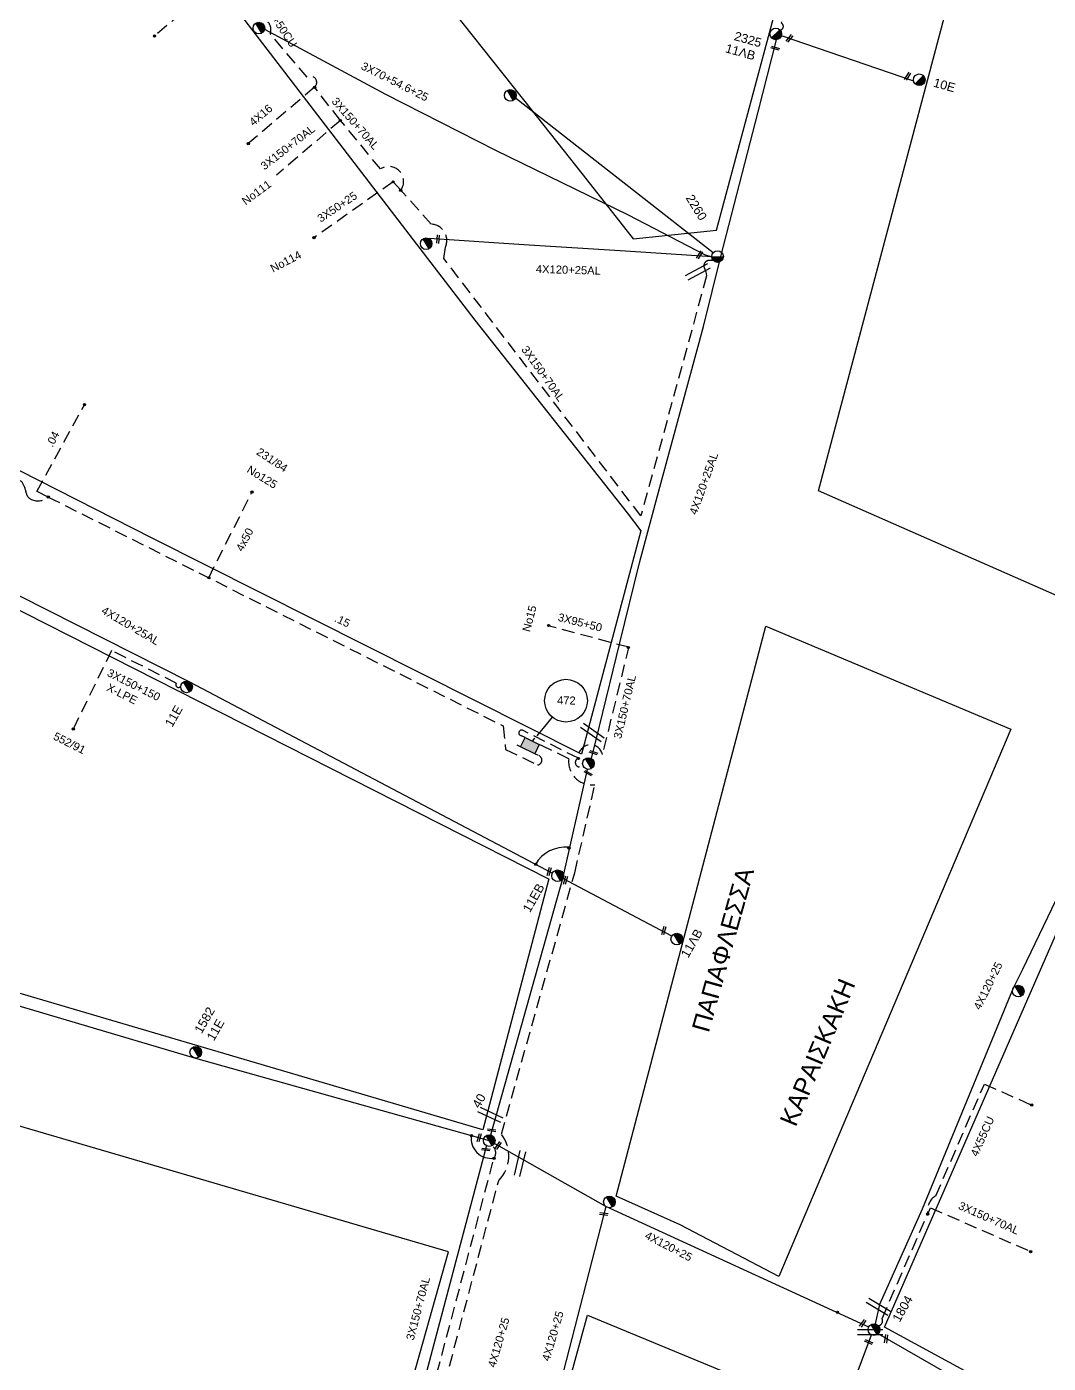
# Model space of a CAD drawing. Header units: millimetres. Extents: x 2662 to 4998, y 438 to 1235.
# Drawn here: x 4490.6 to 4594.4, y 788.8 to 924.7 of the extents above; entities that cross this region are included whole.
import ezdxf

# ---------------------------------------------------------------- set-up
doc = ezdxf.new("R2010")
doc.units = ezdxf.units.MM
doc.linetypes.add('DASHED', pattern=[19.05, 12.7, -6.35])
for name, color, linetype in [('Link Box 4 Διευθύνσεων', 7, 'Continuous'), ('Άγνωστα', 7, 'Continuous'), ('Γυμνά εναέρια ΧΤ (3Φ)   4x16CU', 7, 'Continuous'), ('Γυμνά εναέρια ΧΤ και ΦΟΠ (3Φ)   4x50+16AL', 7, 'Continuous'), ('Εναέρια παροχή ΧΤ 4x16', 7, 'SYN_LINE'), ('Επιγραφές - Σχήματα', 7, 'Continuous'), ('Καλώδια ΧΤ   3x150+50CU', 7, 'DASHED'), ('Καλώδια ΧΤ   3x150+70 XLPE', 7, 'DASHED'), ('Καλώδια ΧΤ   3x150+70AL', 7, 'DASHED'), ('Καλώδια ΧΤ   3x150AL+50XLPE', 7, 'DASHED'), ('Μηχανική τομή', 7, 'Continuous'), ('Στύλος ΦΜ', 7, 'Continuous'), ('Στύλος ΦΜ @ 1', 7, 'Continuous'), ('Συνδέσεις', 7, 'Continuous'), ('Συνεστραμμένα ΧΤ   3x70+54.6+25 AL', 7, 'SYN_LINE'), ('Συνεστραμμενα ΧΤ  4Χ120+25 Al', 7, 'Continuous'), ('Τομή', 7, 'Continuous'), ('Υπόβαθρο ΔΕΗ', 7, 'Continuous'), ('Υπόγεια Καλώδια Δικτύου ΧΤ   .04', 7, 'DASHED'), ('Υπόγεια Καλώδια Δικτύου ΧΤ   .10', 7, 'DASHED'), ('Υπόγεια καλώδια Παροχών ΧΤ   .15', 7, 'DASHED'), ('Υπόγειο καλώδιο Μέσης Τάσης 20KV', 7, 'Continuous')]:
    doc.layers.add(name, color=color, linetype=linetype)
doc.styles.add('arial', font='ARIAL.TTF')
doc.styles.get("Standard").update_dxf_attribs({"font": 'ARIAL.TTF'})
doc.linetypes.add('SYN_LINE', pattern='A,0.5,-0.0001,["/\\/\\/\\/",Standard,S=0.1,R=0,X=0,Y=-0.05],-0.25', length=0.7501)

# ---------------------------------------------------------------- blocks, each defined once
blk = doc.blocks.new('ΤΟΜΗ')
at = {"layer": 'Τομή', "ltscale": 40}
for p, q in [((-5.68, 0), (5.68, 0)), ((5.68, -2.33), (-5.68, -2.33))]:
    blk.add_line(p, q, dxfattribs=at)
blk = doc.blocks.new('ΜΗΧΑΝΙΚΗ ΤΟΜΗ')
at = {"layer": 'Μηχανική τομή', "ltscale": 40}
for p, q in [((-1.89, 0.78), (1.89, 0.78)), ((1.89, 0), (-1.89, 0))]:
    blk.add_line(p, q, dxfattribs=at)
blk = doc.blocks.new('ΥΠΑΡΧΩΝ ΤΣΙΜΕΝΤΕΝΙΟΣ ΣΤΥΛΟΣ')
at = {"layer": 'Στύλος ΦΜ'}
blk.add_hatch(color=7, dxfattribs=at).paths.add_polyline_path([(-1.29, -2.28, 0.574793), (2.62, 0, 0.268822), (1.3, 2.27)])
at = {"layer": 'Στύλος ΦΜ', "color": 7}
blk.add_line((-1.29, -2.28), (1.3, 2.27), dxfattribs=at)
blk.add_circle((0, 0), 2.62, dxfattribs=at)
at = {"layer": 'Στύλος ΦΜ', "flags": 4}
for tag, p in [('ΑΡΙΘΜΟΣ', (-4.68, 8.05)), ('ΤΥΠΟΣ', (-4.91, 3.03))]:
    blk.add_attdef(tag, p, '', height=4, dxfattribs=at)
blk = doc.blocks.new('LINK BOX 4 ΑΝΑΧΩΡΗΣΕΩΝ')
at = {"layer": 'Link Box 4 Διευθύνσεων', "ltscale": 40}
blk.add_hatch(color=256, dxfattribs=at).paths.add_polyline_path([(-3.54, 0), (-3.54, -4.67), (3.54, -4.67), (3.54, 0)])
for p, q in [((-3.54, 0), (-5.33, 0)), ((5.33, 0), (3.54, 0)), ((-3.54, -4.67), (-5.33, -4.67)), ((5.33, -4.67), (3.54, -4.67))]:
    blk.add_line(p, q, dxfattribs=at)
blk.add_lwpolyline([(-3.54, -4.67), (-3.54, 0), (3.54, 0), (3.54, -4.67)], close=True, dxfattribs=at)
blk = doc.blocks.new('_ΣΥΝΔΕΣΗ')
at = {"layer": 'Συνδέσεις', "linetype": 'SYN_LINE', "ltscale": 40}
blk.add_hatch(color=256, dxfattribs=at).paths.add_polyline_path([(0.5, -0.01, 1), (-0.5, -0.01, 1)])
at = {"layer": 'Συνδέσεις'}
blk.add_circle((0, -0.01), 0.5, dxfattribs=at)

msp = doc.modelspace()

# ---------------------------------------------------------------- linework, layer by layer
at = {"layer": 'Άγνωστα', "color": 1, "linetype": 'SYN_LINE', "ltscale": 10}
msp.add_lwpolyline([(4567.25, 923.82), (4580.69, 919.21)], dxfattribs=at)
at = {"layer": 'Άγνωστα', "color": 133}
msp.add_lwpolyline([(4560.31, 901.72), (4540.23, 917.43)], dxfattribs=at)
at = {"layer": 'Άγνωστα', "color": 85, "linetype": 'DASHED', "ltscale": 0.1}
msp.add_lwpolyline([(4528.57, 908.09), (4527.81, 908.94), (4519.77, 903.27)], dxfattribs=at)
at = {"layer": 'Άγνωστα', "color": 6, "linetype": 'DASHED', "ltscale": 0.1}
msp.add_lwpolyline([(4551.74, 861.63), (4543.67, 863.79)], dxfattribs=at)
at = {"layer": 'Άγνωστα', "color": 5, "linetype": 'DASHED', "ltscale": 0.1}
msp.add_lwpolyline([(4582.13, 804.03, -0.314429), (4582.94, 805.87), (4587.89, 817.23), (4592.59, 815.14)], format="xyb", dxfattribs=at)
at = {"layer": 'Γυμνά εναέρια ΧΤ (3Φ)   4x16CU', "color": 85, "linetype": 'DASHED', "ltscale": 0.1}
msp.add_lwpolyline([(4510.62, 929.78), (4503.55, 923.76)], dxfattribs=at)
at = {"layer": 'Γυμνά εναέρια ΧΤ και ΦΟΠ (3Φ)   4x50+16AL', "color": 62, "linetype": 'Continuous', "ltscale": 0.1}
msp.add_lwpolyline([(4434.8, 841.82), (4467.68, 831.73), (4507.72, 819.87), (4537.57, 811.49)], dxfattribs=at)
at = {"layer": 'Εναέρια παροχή ΧΤ 4x16', "color": 85, "linetype": 'DASHED', "ltscale": 0.1}
msp.add_lwpolyline([(4519.82, 918.56), (4513.07, 912.83)], dxfattribs=at)
at = {"layer": 'Επιγραφές - Σχήματα'}
for points in [[(4543.97, 854.53), (4542.39, 852.64)], [(4542.17, 852.38), (4541.94, 852.1)]]:
    msp.add_lwpolyline(points, dxfattribs=at)
msp.add_circle((4545.37, 856.2), 2.17, dxfattribs=at)
at = {"layer": 'Καλώδια ΧΤ   3x150+50CU', "color": 85, "ltscale": 0.1}
msp.add_lwpolyline([(4519.82, 918.56), (4519.81, 918.58, 0.962371), (4519.07, 919.57), (4515.32, 923.98, 0.421335), (4514.52, 925.57), (4511.33, 929.9), (4510.62, 929.78)], format="xyb", dxfattribs=at)
at = {"layer": 'Καλώδια ΧΤ   3x150+70 XLPE', "color": 6, "linetype": 'DASHED', "ltscale": 0.1}
msp.add_lwpolyline([(4551.75, 861.71), (4549.07, 850.74, 0.941655), (4546.63, 850.34), (4540.94, 853.21, 0.678269), (4540.63, 852.74), (4540.86, 852.63)], format="xyb", dxfattribs=at)
at = {"layer": 'Καλώδια ΧΤ   3x150+70 XLPE', "color": 62, "linetype": 'DASHED', "ltscale": 0.1}
msp.add_lwpolyline([(4543.23, 772.65, 0.534472), (4540.15, 774.45), (4529.33, 776.76), (4538.05, 809.69, 0.422011), (4537.85, 810.96)], format="xyb", dxfattribs=at)
at = {"layer": 'Καλώδια ΧΤ   3x150+70 XLPE', "color": 5, "linetype": 'DASHED', "ltscale": 0.1}
msp.add_lwpolyline([(4577.12, 792.66, 0.515875), (4577.49, 793.4), (4582.4, 804.65), (4592.58, 800.2)], format="xyb", dxfattribs=at)
at = {"layer": 'Καλώδια ΧΤ   3x150+70AL', "color": 85, "ltscale": 0.1}
msp.add_lwpolyline([(4560.34, 900.94), (4559.93, 900.95, 0.523892), (4559.41, 900.23), (4559.59, 899.78), (4559.65, 899.37), (4552.99, 874.98), (4532.94, 901.16), (4533.12, 902.31, 0.524367), (4531.68, 904.64), (4528.57, 908.09, 0.84176), (4526.53, 910.25), (4522.45, 915.18), (4519.82, 918.56)], format="xyb", dxfattribs=at)
msp.add_lwpolyline([(4522.45, 915.18), (4515.94, 909.62)], dxfattribs=at)
at = {"layer": 'Καλώδια ΧΤ   3x150+70AL', "color": 30, "ltscale": 0.1}
msp.add_lwpolyline([(4492.76, 876.9), (4492.76, 876.9, -0.319457), (4490.93, 876.72, -0.228864), (4490.51, 877.33, 0.119613), (4490.05, 878.47), (4481.86, 882.89), (4476.49, 885.63)], format="xyb", dxfattribs=at)
at = {"layer": 'Καλώδια ΧΤ   3x150AL+50XLPE', "color": 6, "linetype": 'DASHED', "ltscale": 0.1}
for points in [[(4506.22, 857.65, -0.922109), (4505.76, 857.97), (4499.19, 861.3), (4495.34, 853.43)], [(4543.76, 772.56, 0.597627), (4539.99, 775.51), (4530.6, 777.51), (4538.53, 807.43, 0.380292), (4538.8, 812.13), (4546.26, 838.7), (4548.3, 847.65, -0.483571), (4545.65, 850.29), (4543.02, 851.58)]]:
    msp.add_lwpolyline(points, format="xyb", dxfattribs=at)
msp.add_arc((4546.77, 849.91), 0.454, 106.9805, 314.4353, dxfattribs=at)
at = {"layer": 'Συνεστραμμένα ΧΤ   3x70+54.6+25 AL', "color": 1, "linetype": 'SYN_LINE', "ltscale": 10}
msp.add_lwpolyline([(4514.74, 924.45), (4527.02, 917.87), (4538.22, 912.17), (4551.68, 905.58), (4559.46, 901.56), (4560.18, 901.33)], dxfattribs=at)
at = {"layer": 'Συνεστραμμένα ΧΤ   3x70+54.6+25 AL', "color": 30, "linetype": 'SYN_LINE', "ltscale": 10}
msp.add_lwpolyline([(4576.83, 792.01), (4592.26, 783.12), (4609.57, 773.68), (4622.69, 765.52), (4645.88, 752.34), (4669.13, 739.68)], dxfattribs=at)
at = {"layer": 'Συνεστραμμενα ΧΤ  4Χ120+25 Al', "color": 1, "linetype": 'SYN_LINE', "ltscale": 10}
for points in [[(4547.95, 850.32), (4548.78, 853.61), (4550.84, 862.07), (4552.83, 870.22), (4554.92, 877.89), (4557.12, 885.99), (4559.36, 894.24), (4561.12, 901.36), (4564.89, 916.05), (4566.77, 923.39)], [(4560.18, 901.33), (4551.4, 901.89), (4541.08, 902.55), (4531.45, 903.17)], [(4600.44, 846.74), (4597.24, 840.3), (4591.77, 828.89), (4590.82, 826.97), (4581.55, 804.51), (4581.55, 804.51), (4577.24, 794.81), (4576.8, 792.84)]]:
    msp.add_lwpolyline(points, dxfattribs=at)
at = {"layer": 'Συνεστραμμενα ΧΤ  4Χ120+25 Al', "color": 6, "linetype": 'SYN_LINE', "ltscale": 10}
for points in [[(4455.37, 883.91), (4475.41, 874.13), (4507.11, 858.11), (4544, 838.68)], [(4537.72, 812.06), (4545.05, 838.12), (4547.57, 849.22)], [(4556.12, 832.26), (4545.05, 838.12)]]:
    msp.add_lwpolyline(points, dxfattribs=at)
at = {"layer": 'Συνεστραμμενα ΧΤ  4Χ120+25 Al', "color": 5, "linetype": 'SYN_LINE', "ltscale": 10}
for points in [[(4576.14, 792.51), (4549.41, 804.79), (4537.57, 811.49)], [(4537.28, 810.97), (4527.6, 774.43), (4525.1, 765.69)], [(4549.41, 804.79), (4541.1, 772.41)]]:
    msp.add_lwpolyline(points, dxfattribs=at)
at = {"layer": 'Συνεστραμμενα ΧΤ  4Χ120+25 Al', "color": 30, "linetype": 'SYN_LINE', "ltscale": 10}
msp.add_lwpolyline([(4560.15, 734.57), (4565.97, 761.93), (4570.55, 775.49), (4574.13, 785.67), (4576.4, 791.74)], dxfattribs=at)
at = {"layer": 'Υπόβαθρο ΔΕΗ'}
for points in [[(4552.2, 903.16), (4560.65, 904.04), (4569.5, 937.01), (4569.51, 937.14), (4519.49, 960.99), (4514.77, 953.33), (4531.75, 929.02), (4541.05, 917.27), (4547.1, 909.63), (4552.2, 903.16)], [(4460.95, 894.78), (4490.69, 954.32), (4513.06, 924.9), (4536.12, 894.88), (4551.58, 875.3), (4552.97, 873.48), (4546.93, 850.76), (4503.31, 872.72), (4482.18, 883.47), (4466.93, 891.54), (4460.92, 894.72)], [(4599.53, 865.01), (4571.03, 877.52), (4585.12, 930.62), (4625.72, 912.79), (4599.53, 865.01)], [(4435.26, 842.62), (4454.88, 882.95), (4454.95, 883.08), (4543.6, 838.1)], [(4567.01, 797.67), (4556.98, 802.93), (4550.47, 805.84), (4565.68, 863.78), (4590.56, 853.32), (4567.01, 797.67)], [(4543.63, 838.09), (4536.93, 812.59), (4482.51, 828.61), (4474.29, 831.14), (4464.23, 834.03), (4453.48, 837.28), (4439.15, 841.38), (4435.26, 842.62)], [(4635.92, 815.7), (4613.13, 773.28), (4577.75, 792.5), (4596.17, 834.72), (4635.92, 815.7)], [(4414.26, 800.81), (4526.87, 776.82), (4533.43, 800.16), (4429.25, 830.71), (4414.26, 800.81)], [(4547.54, 793.72), (4562.69, 787.46), (4555.56, 771.25), (4542.05, 773.56), (4547.54, 793.72)]]:
    msp.add_lwpolyline(points, dxfattribs=at)
for centre, radius, start, end in [((4545.31, 837.78), 3.53, 84.1808, 149.7906), ((4537.76, 811.7), 2.03, 171.4973, 278.2649)]:
    msp.add_arc(centre, radius, start, end, dxfattribs=at)
at = {"layer": 'Υπόγεια Καλώδια Δικτύου ΧΤ   .04', "color": 30, "ltscale": 0.1}
msp.add_lwpolyline([(4492.76, 876.9), (4491.61, 877.45), (4491.61, 877.45), (4496.44, 886.29)], dxfattribs=at)
at = {"layer": 'Υπόγεια Καλώδια Δικτύου ΧΤ   .10', "color": 1, "linetype": 'DASHED', "ltscale": 0.1}
msp.add_lwpolyline([(4569.55, 938.93, -0.66652), (4571.53, 938.25), (4570.17, 932.92, -0.624399), (4569.26, 932.57), (4567.25, 925.08, -0.741564), (4567.13, 924.37)], format="xyb", dxfattribs=at)
at = {"layer": 'Υπόγεια καλώδια Παροχών ΧΤ   .15', "color": 30, "linetype": 'DASHED', "ltscale": 0.1}
msp.add_lwpolyline([(4492.76, 876.9), (4538.99, 853.63), (4539.23, 851.24), (4542.48, 849.66, 0.815885), (4542.56, 850.63)], format="xyb", dxfattribs=at)
at = {"layer": 'Υπόγειο καλώδιο Μέσης Τάσης 20KV', "color": 30, "linetype": 'DASHED', "ltscale": 0.1}
msp.add_lwpolyline([(4509.06, 868.7), (4513.46, 877.41)], dxfattribs=at)

# ---------------------------------------------------------------- block references
at = {"layer": 'Link Box 4 Διευθύνσεων', "xscale": 0.2259914949150555, "yscale": 0.2259914949150555, "zscale": 0.2259914949150555, "rotation": 334.115521358969}
msp.add_blockref('LINK BOX 4 ΑΝΑΧΩΡΗΣΕΩΝ', (4541.94, 852.1), dxfattribs=at)
at = {"layer": 'Μηχανική τομή'}
for p, xscale, yscale, zscale, rotation in [((4568.16, 923.47), 0.2259914949150553, 0.2259914949150553, 0.2259914949150553, 49.83193169110836), ((4566.65, 922.62), 0.2259914949150552, 0.2259914949150552, 0.2259914949150552, 165.3039955459774), ((4580.16, 919.62), 0.2259914949150552, 0.2259914949150552, 0.2259914949150552, 56.91939415085888), ((4532.45, 903.1), 0.2259914949150553, 0.2259914949150553, 0.2259914949150553, 84.37045185819014), ((4559.02, 901.46), 0.2259914949150552, 0.2259914949150552, 0.2259914949150552, 56.91939415085888), ((4548.13, 850.83), 0.2259914949150552, 0.2259914949150552, 0.2259914949150552, 341.7879534926283), ((4547.66, 848.91), 0.2259914949150552, 0.2259914949150552, 0.2259914949150552, 151.617329338286), ((4543.74, 838.81), 0.2259914949150552, 0.2259914949150552, 0.2259914949150552, 74.99357784337415), ((4545.41, 837.93), 0.2259914949150552, 0.2259914949150552, 0.2259914949150552, 74.99357784337415), ((4555.39, 832.81), 0.2259914949150552, 0.2259914949150552, 0.2259914949150552, 74.99357784337415), ((4537.81, 812.44), 0.2259914949150553, 0.2259914949150553, 0.2259914949150553, 352.9996704273906), ((4536.62, 811.75), 0.2259914949150553, 0.2259914949150553, 0.2259914949150553, 73.39341213462193), ((4538.55, 810.93), 0.2259914949150553, 0.2259914949150553, 0.2259914949150553, 54.55966433655298), ((4537.22, 810.48), 0.2259914949150553, 0.2259914949150553, 0.2259914949150553, 352.9996704273906), ((4549.21, 803.93), 0.2259914949150553, 0.2259914949150553, 0.2259914949150553, 352.9996704273906), ((4575.6, 792.86), 0.2259914949150553, 0.2259914949150553, 0.2259914949150553, 54.55966433655298), ((4576.16, 791.08), 0.2259914949150553, 0.2259914949150553, 0.2259914949150553, 156.0592559971546), ((4577.98, 791.31), 0.2259914949150553, 0.2259914949150553, 0.2259914949150553, 82.99967042739064)]:
    msp.add_blockref('ΜΗΧΑΝΙΚΗ ΤΟΜΗ', p, dxfattribs=dict(at, xscale=xscale, yscale=yscale, zscale=zscale, rotation=rotation))
at = {"layer": 'Στύλος ΦΜ @ 1', "ltscale": 40, "xscale": 0.2259914949150554, "yscale": 0.2259914949150554, "zscale": 0.2259914949150554, "rotation": 60.43658789886273}
for p in [(4514.16, 924.57), (4539.71, 917.73), (4531.16, 902.65), (4547.65, 849.81), (4591.33, 826.68), (4549.78, 805.25)]:
    msp.add_blockref('ΥΠΑΡΧΩΝ ΤΣΙΜΕΝΤΕΝΙΟΣ ΣΤΥΛΟΣ', p, dxfattribs=at)
at = {"layer": 'Στύλος ΦΜ @ 1', "ltscale": 40}
ref = msp.add_blockref('ΥΠΑΡΧΩΝ ΤΣΙΜΕΝΤΕΝΙΟΣ ΣΤΥΛΟΣ', (4566.69, 923.98), dxfattribs=dict(at, xscale=0.2259914949150553, yscale=0.2259914949150553, zscale=0.2259914949150553, rotation=344.233400973807))
ref.add_attrib('ΤΥΠΟΣ', '2325', (4562.39, 923.37), dxfattribs={"layer": 'Στύλος ΦΜ', "height": 0.904, "rotation": 344.2334, "flags": 4})
ref.add_attrib('ΑΡΙΘΜΟΣ', '11ΛB', (4561.49, 922.13), dxfattribs={"layer": 'Στύλος ΦΜ', "height": 0.904, "rotation": 344.2334, "flags": 4})
ref = msp.add_blockref('ΥΠΑΡΧΩΝ ΤΣΙΜΕΝΤΕΝΙΟΣ ΣΤΥΛΟΣ', (4581.27, 919.32), dxfattribs=dict(at, xscale=0.2259914949150553, yscale=0.2259914949150553, zscale=0.2259914949150553, rotation=344.233400973807))
ref.add_attrib('ΤΥΠΟΣ', '10E', (4582.63, 918.64), dxfattribs={"layer": 'Στύλος ΦΜ', "height": 0.904, "rotation": 344.2334, "flags": 4})
ref = msp.add_blockref('ΥΠΑΡΧΩΝ ΤΣΙΜΕΝΤΕΝΙΟΣ ΣΤΥΛΟΣ', (4560.77, 901.35), dxfattribs=dict(at, xscale=0.2259914949150553, yscale=0.2259914949150553, zscale=0.2259914949150553, rotation=301.5682851548904))
ref.add_attrib('ΤΥΠΟΣ', '2260', (4557.51, 907.3), dxfattribs={"layer": 'Στύλος ΦΜ', "height": 0.904, "rotation": 301.5683, "flags": 4})
ref = msp.add_blockref('ΥΠΑΡΧΩΝ ΤΣΙΜΕΝΤΕΝΙΟΣ ΣΤΥΛΟΣ', (4506.81, 857.6), dxfattribs=dict(at, xscale=0.2259914949150554, yscale=0.2259914949150554, zscale=0.2259914949150554, rotation=60.43658789886273))
ref.add_attrib('ΑΡΙΘΜΟΣ', '11E', (4505.35, 853.43), dxfattribs={"layer": 'Στύλος ΦΜ', "height": 0.904, "rotation": 60.4366, "flags": 4})
ref = msp.add_blockref('ΥΠΑΡΧΩΝ ΤΣΙΜΕΝΤΕΝΙΟΣ ΣΤΥΛΟΣ', (4544.52, 838.4), dxfattribs=dict(at, xscale=0.2259914949150554, yscale=0.2259914949150554, zscale=0.2259914949150554, rotation=60.43658789886273))
ref.add_attrib('ΑΡΙΘΜΟΣ', '11EB', (4541.7, 834.59), dxfattribs={"layer": 'Στύλος ΦΜ', "height": 0.904, "rotation": 60.4366, "flags": 4})
ref = msp.add_blockref('ΥΠΑΡΧΩΝ ΤΣΙΜΕΝΤΕΝΙΟΣ ΣΤΥΛΟΣ', (4556.63, 831.97), dxfattribs=dict(at, xscale=0.2259914949150554, yscale=0.2259914949150554, zscale=0.2259914949150554, rotation=60.43658789886273))
ref.add_attrib('ΤΥΠΟΣ', '11ΛΒ', (4557.78, 829.97), dxfattribs={"layer": 'Στύλος ΦΜ', "height": 0.904, "rotation": 60.4366, "flags": 4})
ref = msp.add_blockref('ΥΠΑΡΧΩΝ ΤΣΙΜΕΝΤΕΝΙΟΣ ΣΤΥΛΟΣ', (4507.75, 820.46), dxfattribs=dict(at, xscale=0.2259914949150554, yscale=0.2259914949150554, zscale=0.2259914949150554, rotation=60.43658789886273))
ref.add_attrib('ΤΥΠΟΣ', '11E', (4509.59, 821.54), dxfattribs={"layer": 'Στύλος ΦΜ', "height": 0.904, "rotation": 60.4366, "flags": 4})
ref.add_attrib('ΑΡΙΘΜΟΣ', '1582', (4508.34, 822.28), dxfattribs={"layer": 'Στύλος ΦΜ', "height": 0.904, "rotation": 60.4366, "flags": 4})
ref = msp.add_blockref('ΥΠΑΡΧΩΝ ΤΣΙΜΕΝΤΕΝΙΟΣ ΣΤΥΛΟΣ', (4537.57, 811.48), dxfattribs=dict(at, xscale=0.2259914949150554, yscale=0.2259914949150554, zscale=0.2259914949150554, rotation=60.43658789886273))
ref.add_attrib('ΑΡΙΘΜΟΣ', '40', (4536.57, 814.7), dxfattribs={"layer": 'Στύλος ΦΜ', "height": 0.904, "rotation": 60.4366, "flags": 4})
ref = msp.add_blockref('ΥΠΑΡΧΩΝ ΤΣΙΜΕΝΤΕΝΙΟΣ ΣΤΥΛΟΣ', (4576.67, 792.27), dxfattribs=dict(at, xscale=0.2259914949150554, yscale=0.2259914949150554, zscale=0.2259914949150554, rotation=60.43658789886273))
ref.add_attrib('ΑΡΙΘΜΟΣ', '1804', (4579.27, 792.95), dxfattribs={"layer": 'Στύλος ΦΜ', "height": 0.904, "rotation": 60.4366, "flags": 4})
at = {"layer": 'Συνδέσεις', "xscale": 0.2259914949150555, "yscale": 0.2259914949150555, "zscale": 0.2259914949150555}
for p in [(4503.55, 923.76), (4519.82, 918.56), (4522.45, 915.18), (4513.08, 912.83), (4527.81, 908.94), (4528.57, 908.09), (4519.77, 903.27), (4496.44, 886.29), (4492.76, 876.9), (4513.46, 877.41), (4509.08, 868.69), (4543.6, 863.84), (4551.7, 861.61), (4495.3, 853.33), (4546.63, 850.32), (4545.67, 841.23), (4542.3, 839.56), (4592.7, 815.1), (4535.77, 811.98), (4538.06, 809.67), (4582.13, 804.02), (4592.58, 800.2), (4572.96, 794.02)]:
    msp.add_blockref('_ΣΥΝΔΕΣΗ', p, dxfattribs=at)
at = {"layer": 'Τομή'}
for p, xscale, yscale, zscale, rotation in [((4558.89, 899.56), 0.2259914949150551, 0.2259914949150551, 0.2259914949150551, 207.9161804370609), ((4548.2, 853.17), 0.2259914949150551, 0.2259914949150551, 0.2259914949150551, 324.7572997062913), ((4537.58, 813.87), 0.2259914949150551, 0.2259914949150551, 0.2259914949150551, 154.9648849628603), ((4540.94, 809.09), 0.225991494915055, 0.225991494915055, 0.225991494915055, 256.5695027085398), ((4577.24, 794.81), 0.225991494915055, 0.225991494915055, 0.225991494915055, 329.406263100641), ((4576.27, 792.27), 0.2259914949150551, 0.2259914949150551, 0.2259914949150551, 359.9207672853205)]:
    msp.add_blockref('ΤΟΜΗ', p, dxfattribs=dict(at, xscale=xscale, yscale=yscale, zscale=zscale, rotation=rotation))

# ---------------------------------------------------------------- texts
at = {"layer": 'Άγνωστα', "ltscale": 40, "width": 62.5458, "attachment_point": 1, "style": 'arial'}
for s, insert, char_height, rotation in [('3X70+54.6+25', (4524.83, 921.17), 0.8136, 333.3243), ('Νο111', (4512.33, 907.19), 0.814, 36.3692), ('3X50+25', (4519.99, 905.45), 0.814, 33.9863), ('Νο114', (4515.22, 900.43), 0.814, 27.6133), ('4X120+25AL', (4542.32, 900.5), 0.814, 358.3407), ('231/84', (4514.28, 881.97), 0.814, 326.685), ('4X120+25AL', (4557.87, 875.3), 0.814, 70.3617), ('Νο125', (4513.28, 880.16), 0.814, 328.4864), ('4x50', (4511.78, 871.67), 0.814, 62.4068), ('4X120+25AL', (4498.48, 865.84), 0.814, 329.6165), ('Νο15', (4540.91, 863.34), 0.814, 75.1233), ('3X95+50', (4544.68, 865.12), 0.814, 345.7473), ('3X150+150\\P  X-LPE', (4499.02, 859.49), 0.814, 333.3545), ('552/91', (4493.55, 853.04), 0.814, 333.1636), ('4X120+25', (4586.74, 825.05), 0.814, 63.9578), ('4X55CU', (4586.44, 810.11), 0.814, 66.1494), ('4X120+25', (4553.68, 802.3), 0.814, 332.5953), ('4X120+25', (4537.4, 788.58), 0.814, 73.7392), ('4X120+25', (4542.9, 789.23), 0.814, 73.7392)]:
    msp.add_mtext(s, dxfattribs=dict(at, insert=insert, char_height=char_height, rotation=rotation))
at = {"layer": 'Εναέρια παροχή ΧΤ 4x16', "ltscale": 40, "insert": (4513.08, 915.18), "char_height": 0.814, "width": 62.5458, "attachment_point": 1, "rotation": 40.2787, "style": 'arial'}
msp.add_mtext('4X16', dxfattribs=at)
at = {"layer": 'Επιγραφές - Σχήματα', "insert": (4544.46, 856.64), "char_height": 0.814, "width": 7.7372, "attachment_point": 1, "rotation": 359.4102}
msp.add_mtext('472', dxfattribs=at)
at = {"layer": 'Επιγραφές - Σχήματα', "ltscale": 40, "width": 19.1112, "attachment_point": 1, "style": 'arial'}
for s, insert, char_height, rotation in [('{\\fArial|b0|i0|c204|p34;П}A{\\fArial|b0|i0|c204|p34;П}AΦΛEΣΣA', (4558.13, 822.86), 1.8079, 74.3679), ('KAPAIΣKAKH', (4567.04, 813.48), 1.808, 67.3573)]:
    msp.add_mtext(s, dxfattribs=dict(at, insert=insert, char_height=char_height, rotation=rotation))
at = {"layer": 'Καλώδια ΧΤ   3x150+50CU', "ltscale": 40, "insert": (4513.55, 929.83), "char_height": 0.8136, "width": 62.5458, "attachment_point": 1, "rotation": 303.4229, "style": 'arial'}
msp.add_mtext('3X150AL+50CU', dxfattribs=at)
at = {"layer": 'Καλώδια ΧΤ   3x150+70AL', "ltscale": 40, "char_height": 0.814, "attachment_point": 1, "style": 'arial'}
for insert, width, rotation in [((4522.1, 917.62), 62.5458, 311.3055), ((4514.23, 910.74), 62.5458, 37.8885), ((4541.45, 892.37), 62.5458, 305.6654), ((4550.18, 852.45), 62.5458, 76.6931), ((4585.49, 805.31), 62.5458, 336.1744), ((4529.1, 791.32), 6.6311, 75.2637)]:
    msp.add_mtext('3X150+70AL', dxfattribs=dict(at, insert=insert, width=width, rotation=rotation))
at = {"layer": 'Υπόγεια Καλώδια Δικτύου ΧΤ   .04', "ltscale": 40, "insert": (4492.48, 882.28), "char_height": 0.814, "width": 62.5458, "attachment_point": 1, "rotation": 62.4068, "style": 'arial'}
msp.add_mtext('.04', dxfattribs=at)
at = {"layer": 'Υπόγεια καλώδια Παροχών ΧΤ   .15', "ltscale": 40, "insert": (4522.11, 865.03), "char_height": 0.814, "width": 62.5458, "attachment_point": 1, "rotation": 334.5311, "style": 'arial'}
msp.add_mtext('.15', dxfattribs=at)

doc.saveas('drawing.dxf')
